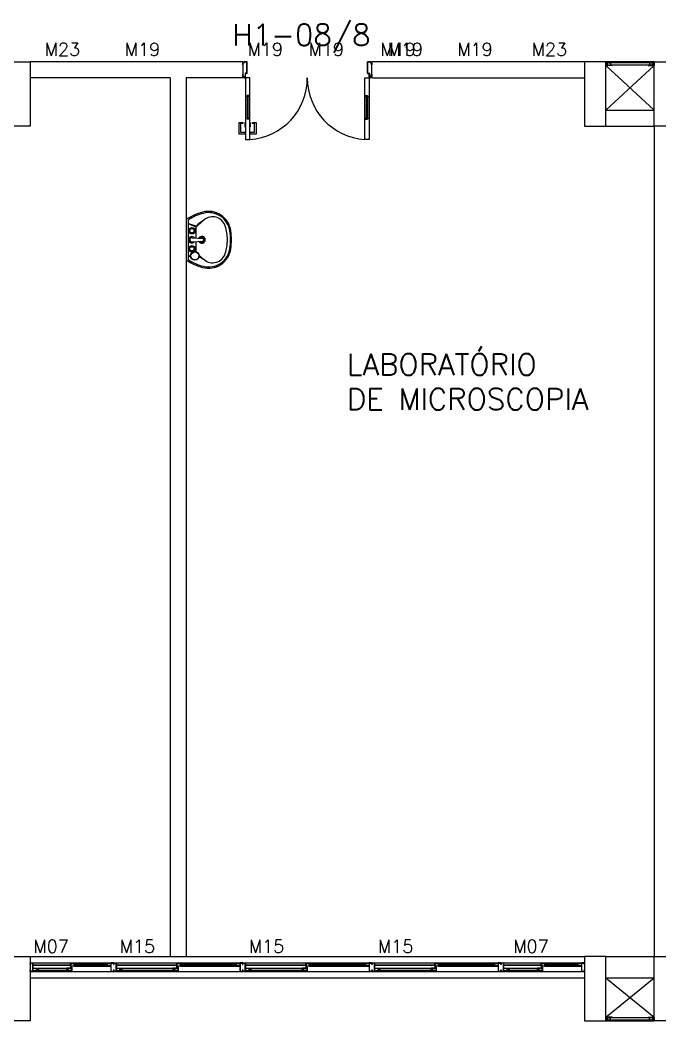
# Model space of a CAD drawing. Header units: millimetres. Extents: x 1887 to 2405, y 1100 to 1335.
# Drawn here: x 2217.91 to 2223.86, y 1221.4 to 1230.71 of the extents above; entities that cross this region are included whole.
import ezdxf

# ---------------------------------------------------------------- set-up
doc = ezdxf.new("R2010")
doc.units = ezdxf.units.MM
for name, color, linetype in [('AR-ALV', 2, 'Continuous'), ('AR-ESQ', 1, 'Continuous'), ('AR-ESTC', 3, 'Continuous'), ('AR-PORTA', 1, 'Continuous'), ('AR-SHAFT', 1, 'Continuous'), ('AR-TXTESQ1-CONG', 1, 'Continuous'), ('AR-WC', 7, 'Continuous'), ('DT-ESQ-BAGUETE-C', 2, 'Continuous'), ('DT-ESQ-BAGUETE-V', 1, 'Continuous'), ('DT-ESQ-CHAPA DOBRADA-V', 1, 'Continuous'), ('DT-ESQ-PERFIL CADEIRA-C', 2, 'Continuous'), ('DT-ESQ-PERFIL CADEIRA-V', 1, 'Continuous'), ('DT-ESQ-PERFIL U SIMPLES-C', 2, 'Continuous'), ('DT-ESQ-PERFIL U-C', 2, 'Continuous'), ('DT-ESQ-PERFIL U-V', 1, 'Continuous'), ('DT-ESQ-VENEZIANA-C', 2, 'Continuous'), ('DT-ESQ-VENEZIANA-V', 2, 'Continuous'), ('DT-ESQ-VIDRO-C', 2, 'Continuous'), ('ENDEREÇO', 2, 'Continuous'), ('maçaneta', 1, 'Continuous'), ('mov', 1, 'Continuous'), ('PM-PERFIL U-C', 2, 'Continuous'), ('PM-VIDRO', 1, 'Continuous'), ('pm1', 2, 'Continuous'), ('pm2', 2, 'Continuous'), ('TEXTO', 2, 'Continuous'), ('WC1', 1, 'Continuous'), ('WC2', 1, 'Continuous'), ('WC3', 1, 'Continuous')]:
    doc.layers.add(name, color=color, linetype=linetype)
doc.styles.add('S12', font='simplex.shx', dxfattribs={"width": 1.1, "height": 0.12})
doc.styles.add('UNB-100', font='simplex.shx', dxfattribs={"height": 0.2})
doc.styles.add('UNB1-100', font='simplex.shx', dxfattribs={"height": 0.2})

# ---------------------------------------------------------------- blocks, each defined once
blk = doc.blocks.new('LVTR-01P')
at = {"layer": 'WC1'}
for centre, radius, start, end in [((0.2424, -0.2861), 0.5176, 146.45009, 164.88853), ((-0.2424, -0.2861), 0.5176, 15.11147, 33.54991), ((-0.0544, -0.2059), 0.2102, 164.88853, 261.87462), ((0.0544, -0.2059), 0.2102, 278.12538, 15.11147), ((0, 0.175), 0.595, 261.87462, 270), ((0, 0.175), 0.595, 270, 278.12538)]:
    blk.add_arc(centre, radius, start, end, dxfattribs=at)
at = {"layer": 'WC2'}
for p, q in [((0.189, 0), (-0.189, 0)), ((-0.1869, -0.02), (0.1869, -0.02)), ((-0.112, -0.0924), (-0.0168, -0.0924)), ((-0.0199, -0.0561), (-0.0119, -0.1511)), ((0.0195, -0.0561), (0.0115, -0.1511)), ((0.0165, -0.0924), (0.1161, -0.0924))]:
    blk.add_line(p, q, dxfattribs=at)
for centre, radius in [((-0.15, -0.08), 0.04), ((-0.084, -0.0525), 0.02), ((0.084, -0.0525), 0.02)]:
    blk.add_circle(centre, radius, dxfattribs=at)
for centre, radius, start, end in [((-0.0002, -0.0527), 0.02, 350.37518, 189.62482), ((0.1161, -0.105), 0.0126, 41.32768, 90), ((-0.0909, -0.2449), 0.1233, 139.44029, 252.413), ((4.9199, -4.5336), 6.7189, 138.93408, 139.44029), ((-0.0002, -0.1501), 0.0118, 184.81241, 355.18759), ((-4.9199, -4.5336), 6.7189, 40.55971, 41.32768), ((0.0909, -0.2449), 0.1233, 287.587, 40.55971), ((0, 0.042), 0.4242, 252.413, 270), ((0, 0.042), 0.4242, 270, 287.587)]:
    blk.add_arc(centre, radius, start, end, dxfattribs=at)
at = {"layer": 'WC3'}
for p, q in [((-0.152, -0.02), (-0.152, -0.0401)), ((-0.148, -0.02), (-0.148, -0.0401)), ((-0.148, -0.0276), (-0.1415, -0.0409)), ((-0.148, -0.0335), (-0.1456, -0.0402)), ((0.1518, -0.02), (0.1161, -0.0924)), ((0.1528, -0.02), (0.1256, -0.0967))]:
    blk.add_line(p, q, dxfattribs=at)
for centre, radius in [((-0.15, -0.08), 0.037), ((-0.084, -0.0525), 0.03), ((0.084, -0.0525), 0.03)]:
    blk.add_circle(centre, radius, dxfattribs=at)
for centre, radius, start, end in [((0.2424, -0.2861), 0.505, 148.20722, 165.28172), ((0, -0.0525), 0.03, 308.80431, 231.19569), ((-0.2424, -0.2861), 0.505, 14.71828, 31.79278), ((-0.0531, -0.2084), 0.1995, 165.28172, 262.11494), ((5.2813, -4.0721), 6.7189, 143.96959, 144.44029), ((0, -0.1449), 0.0315, 117.94879, 62.76724), ((0, -0.1449), 0.021, 130.92554, 50.29094), ((0.0531, -0.2084), 0.1995, 277.88506, 14.71828), ((0.1319, -0.1152), 0.0137, 36.16525, 98.27106), ((-5.2813, -4.0721), 6.7189, 35.55971, 36.16525), ((0, 0.175), 0.5866, 262.11494, 270), ((0, 0.175), 0.5866, 270, 277.88506)]:
    blk.add_arc(centre, radius, start, end, dxfattribs=at)
blk = doc.blocks.new('EF40-P')
at = {"layer": 'DT-ESQ-BAGUETE-C', "color": 2, "ltscale": 0.1}
for points in [[(0.4225, -0.08), (0.409, -0.08), (0.409, -0.0785), (0.422, -0.0785, 0.414214), (0.4225, -0.078), (0.4225, -0.067, 0.414214), (0.422, -0.0665), (0.409, -0.0665), (0.409, -0.065), (0.4225, -0.065, -0.414214), (0.424, -0.0665), (0.424, -0.0785, -0.414214)], [(0.7015, -0.08), (0.715, -0.08), (0.715, -0.0785), (0.702, -0.0785, -0.414214), (0.7015, -0.078), (0.7015, -0.067, -0.414214), (0.702, -0.0665), (0.715, -0.0665), (0.715, -0.065), (0.7015, -0.065, 0.414214), (0.7, -0.0665), (0.7, -0.0785, 0.414214)], [(1.41, -0.08), (1.3965, -0.08), (1.3965, -0.0785), (1.4095, -0.0785, 0.414214), (1.41, -0.078), (1.41, -0.067, 0.414214), (1.4095, -0.0665), (1.3965, -0.0665), (1.3965, -0.065), (1.41, -0.065, -0.414214), (1.4115, -0.0665), (1.4115, -0.0785, -0.414214)], [(1.9015, -0.08), (1.915, -0.08), (1.915, -0.0785), (1.902, -0.0785, -0.414214), (1.9015, -0.078), (1.9015, -0.067, -0.414214), (1.902, -0.0665), (1.915, -0.0665), (1.915, -0.065), (1.9015, -0.065, 0.414214), (1.9, -0.0665), (1.9, -0.0785, 0.414214)], [(2.61, -0.08), (2.5965, -0.08), (2.5965, -0.0785), (2.6095, -0.0785, 0.414214), (2.61, -0.078), (2.61, -0.067, 0.414214), (2.6095, -0.0665), (2.5965, -0.0665), (2.5965, -0.065), (2.61, -0.065, -0.414214), (2.6115, -0.0665), (2.6115, -0.0785, -0.414214)], [(3.1015, -0.08), (3.115, -0.08), (3.115, -0.0785), (3.102, -0.0785, -0.414214), (3.1015, -0.078), (3.1015, -0.067, -0.414214), (3.102, -0.0665), (3.115, -0.0665), (3.115, -0.065), (3.1015, -0.065, 0.414214), (3.1, -0.0665), (3.1, -0.0785, 0.414214)], [(3.81, -0.08), (3.7965, -0.08), (3.7965, -0.0785), (3.8095, -0.0785, 0.414214), (3.81, -0.078), (3.81, -0.067, 0.414214), (3.8095, -0.0665), (3.7965, -0.0665), (3.7965, -0.065), (3.81, -0.065, -0.414214), (3.8115, -0.0665), (3.8115, -0.0785, -0.414214)], [(4.3015, -0.08), (4.315, -0.08), (4.315, -0.0785), (4.302, -0.0785, -0.414214), (4.3015, -0.078), (4.3015, -0.067, -0.414214), (4.302, -0.0665), (4.315, -0.0665), (4.315, -0.065), (4.3015, -0.065, 0.414214), (4.3, -0.0665), (4.3, -0.0785, 0.414214)], [(4.7975, -0.08), (4.784, -0.08), (4.784, -0.0785), (4.797, -0.0785, 0.414214), (4.7975, -0.078), (4.7975, -0.067, 0.414214), (4.797, -0.0665), (4.784, -0.0665), (4.784, -0.065), (4.7975, -0.065, -0.414214), (4.799, -0.0665), (4.799, -0.0785, -0.414214)], [(5.0765, -0.08), (5.09, -0.08), (5.09, -0.0785), (5.077, -0.0785, -0.414214), (5.0765, -0.078), (5.0765, -0.067, -0.414214), (5.077, -0.0665), (5.09, -0.0665), (5.09, -0.065), (5.0765, -0.065, 0.414214), (5.075, -0.0665), (5.075, -0.0785, 0.414214)], [(0.0735, -0.125), (0.06, -0.125), (0.06, -0.1235), (0.073, -0.1235, 0.414214), (0.0735, -0.123), (0.0735, -0.112, 0.414214), (0.073, -0.1115), (0.06, -0.1115), (0.06, -0.11), (0.0735, -0.11, -0.414214), (0.075, -0.1115), (0.075, -0.1235, -0.414214)], [(0.339, -0.125), (0.3525, -0.125), (0.3525, -0.1235), (0.3395, -0.1235, -0.414214), (0.339, -0.123), (0.339, -0.112, -0.414214), (0.3395, -0.1115), (0.3525, -0.1115), (0.3525, -0.11), (0.339, -0.11, 0.414214), (0.3375, -0.1115), (0.3375, -0.1235, 0.414214)], [(0.8485, -0.125), (0.835, -0.125), (0.835, -0.1235), (0.848, -0.1235, 0.414214), (0.8485, -0.123), (0.8485, -0.112, 0.414214), (0.848, -0.1115), (0.835, -0.1115), (0.835, -0.11), (0.8485, -0.11, -0.414214), (0.85, -0.1115), (0.85, -0.1235, -0.414214)], [(1.3265, -0.125), (1.34, -0.125), (1.34, -0.1235), (1.327, -0.1235, -0.414214), (1.3265, -0.123), (1.3265, -0.112, -0.414214), (1.327, -0.1115), (1.34, -0.1115), (1.34, -0.11), (1.3265, -0.11, 0.414214), (1.325, -0.1115), (1.325, -0.1235, 0.414214)], [(2.0485, -0.125), (2.035, -0.125), (2.035, -0.1235), (2.048, -0.1235, 0.414214), (2.0485, -0.123), (2.0485, -0.112, 0.414214), (2.048, -0.1115), (2.035, -0.1115), (2.035, -0.11), (2.0485, -0.11, -0.414214), (2.05, -0.1115), (2.05, -0.1235, -0.414214)], [(2.5265, -0.125), (2.54, -0.125), (2.54, -0.1235), (2.527, -0.1235, -0.414214), (2.5265, -0.123), (2.5265, -0.112, -0.414214), (2.527, -0.1115), (2.54, -0.1115), (2.54, -0.11), (2.5265, -0.11, 0.414214), (2.525, -0.1115), (2.525, -0.1235, 0.414214)], [(3.2485, -0.125), (3.235, -0.125), (3.235, -0.1235), (3.248, -0.1235, 0.414214), (3.2485, -0.123), (3.2485, -0.112, 0.414214), (3.248, -0.1115), (3.235, -0.1115), (3.235, -0.11), (3.2485, -0.11, -0.414214), (3.25, -0.1115), (3.25, -0.1235, -0.414214)], [(3.7265, -0.125), (3.74, -0.125), (3.74, -0.1235), (3.727, -0.1235, -0.414214), (3.7265, -0.123), (3.7265, -0.112, -0.414214), (3.727, -0.1115), (3.74, -0.1115), (3.74, -0.11), (3.7265, -0.11, 0.414214), (3.725, -0.1115), (3.725, -0.1235, 0.414214)], [(4.4485, -0.125), (4.435, -0.125), (4.435, -0.1235), (4.448, -0.1235, 0.414214), (4.4485, -0.123), (4.4485, -0.112, 0.414214), (4.448, -0.1115), (4.435, -0.1115), (4.435, -0.11), (4.4485, -0.11, -0.414214), (4.45, -0.1115), (4.45, -0.1235, -0.414214)], [(4.714, -0.125), (4.7275, -0.125), (4.7275, -0.1235), (4.7145, -0.1235, -0.414214), (4.714, -0.123), (4.714, -0.112, -0.414214), (4.7145, -0.1115), (4.7275, -0.1115), (4.7275, -0.11), (4.714, -0.11, 0.414214), (4.7125, -0.1115), (4.7125, -0.1235, 0.414214)]]:
    blk.add_lwpolyline(points, format="xyb", close=True, dxfattribs=at)
at = {"layer": 'DT-ESQ-BAGUETE-V', "ltscale": 0.1}
for p, q in [((0.4225, -0.065), (0.7015, -0.065)), ((1.41, -0.065), (1.9015, -0.065)), ((2.61, -0.065), (3.1015, -0.065)), ((3.81, -0.065), (4.3015, -0.065)), ((4.7975, -0.065), (5.0765, -0.065))]:
    blk.add_line(p, q, dxfattribs=at)
at = {"layer": 'DT-ESQ-BAGUETE-V', "color": 1, "ltscale": 0.1}
for p, q in [((0.0735, -0.11), (0.339, -0.11)), ((0.8485, -0.11), (1.3265, -0.11)), ((2.0485, -0.11), (2.5265, -0.11)), ((3.2485, -0.11), (3.7265, -0.11)), ((4.4485, -0.11), (4.714, -0.11))]:
    blk.add_line(p, q, dxfattribs=at)
at = {"layer": 'DT-ESQ-CHAPA DOBRADA-V', "ltscale": 0.1}
for p, q in [((0.025, -0.077), (0.374, -0.077)), ((0.025, -0.08), (0.374, -0.08)), ((0.8, -0.077), (1.3615, -0.077)), ((0.8, -0.08), (1.3615, -0.08)), ((4.4, -0.077), (4.749, -0.077)), ((4.4, -0.08), (4.749, -0.08))]:
    blk.add_line(p, q, dxfattribs=at)
at = {"layer": 'DT-ESQ-CHAPA DOBRADA-V', "color": 1, "ltscale": 0.1}
for p, q in [((2, -0.077), (2.5615, -0.077)), ((2, -0.08), (2.5615, -0.08)), ((3.2, -0.077), (3.7615, -0.077)), ((3.2, -0.08), (3.7615, -0.08))]:
    blk.add_line(p, q, dxfattribs=at)
at = {"layer": 'DT-ESQ-PERFIL CADEIRA-C', "color": 2, "ltscale": 0.1}
for p, q in [((0.376, -0.0885), (0.4225, -0.0885)), ((0.75, -0.0885), (0.7015, -0.0885)), ((1.3635, -0.0885), (1.41, -0.0885)), ((1.95, -0.0885), (1.9015, -0.0885)), ((2.5635, -0.0885), (2.61, -0.0885)), ((3.15, -0.0885), (3.1015, -0.0885)), ((3.7635, -0.0885), (3.81, -0.0885)), ((4.35, -0.0885), (4.3015, -0.0885)), ((4.751, -0.0885), (4.7975, -0.0885)), ((5.125, -0.0885), (5.0765, -0.0885)), ((0.025, -0.1335), (0.0735, -0.1335)), ((0.3855, -0.1335), (0.339, -0.1335)), ((0.8, -0.1335), (0.8485, -0.1335)), ((1.373, -0.1335), (1.3265, -0.1335)), ((2, -0.1335), (2.0485, -0.1335)), ((2.573, -0.1335), (2.5265, -0.1335)), ((3.2, -0.1335), (3.2485, -0.1335)), ((3.773, -0.1335), (3.7265, -0.1335)), ((4.7605, -0.1335), (4.714, -0.1335))]:
    blk.add_line(p, q, dxfattribs=at)
at = {"layer": 'DT-ESQ-PERFIL CADEIRA-C', "ltscale": 0.1}
blk.add_line((4.4, -0.1335), (4.4485, -0.1335), dxfattribs=at)
at = {"layer": 'DT-ESQ-PERFIL CADEIRA-C', "color": 2, "ltscale": 0.1}
for points in [[(0.4225, -0.087, -1), (0.4225, -0.09), (0.376, -0.09, -0.414214), (0.374, -0.088), (0.374, -0.067, -0.414214), (0.376, -0.065), (0.4075, -0.065, -0.414214), (0.409, -0.0665), (0.409, -0.087)], [(0.409, -0.0885, -0.198913), (0.4079, -0.0881, -0.198913), (0.4075, -0.087), (0.4075, -0.067, 0.414214), (0.407, -0.0665), (0.376, -0.0665, 0.414214), (0.3755, -0.067), (0.3755, -0.088, 0.414214), (0.376, -0.0885)], [(0.7015, -0.09), (0.75, -0.09), (0.75, -0.0885), (0.715, -0.0885, 0.198912), (0.7161, -0.0881, 0.198913), (0.7165, -0.087), (0.7165, -0.067, -0.414214), (0.717, -0.0665), (0.75, -0.0665), (0.75, -0.065), (0.7165, -0.065, 0.414214), (0.715, -0.0665), (0.715, -0.0785), (0.715, -0.08), (0.715, -0.087), (0.7015, -0.087, 1)], [(1.41, -0.087, -1), (1.41, -0.09), (1.3635, -0.09, -0.414214), (1.3615, -0.088), (1.3615, -0.067, -0.414214), (1.3635, -0.065), (1.395, -0.065, -0.414214), (1.3965, -0.0665), (1.3965, -0.087)], [(1.3965, -0.0885, -0.198913), (1.3954, -0.0881, -0.198913), (1.395, -0.087), (1.395, -0.067, 0.414214), (1.3945, -0.0665), (1.3635, -0.0665, 0.414214), (1.363, -0.067), (1.363, -0.088, 0.414214), (1.3635, -0.0885)], [(1.9015, -0.09), (1.95, -0.09), (1.95, -0.0885), (1.915, -0.0885, 0.198912), (1.9161, -0.0881, 0.198913), (1.9165, -0.087), (1.9165, -0.067, -0.414214), (1.917, -0.0665), (1.95, -0.0665), (1.95, -0.065), (1.9165, -0.065, 0.414214), (1.915, -0.0665), (1.915, -0.0785), (1.915, -0.08), (1.915, -0.087), (1.9015, -0.087, 1)], [(2.61, -0.087, -1), (2.61, -0.09), (2.5635, -0.09, -0.414214), (2.5615, -0.088), (2.5615, -0.067, -0.414214), (2.5635, -0.065), (2.595, -0.065, -0.414214), (2.5965, -0.0665), (2.5965, -0.087)], [(2.5965, -0.0885, -0.198913), (2.5954, -0.0881, -0.198913), (2.595, -0.087), (2.595, -0.067, 0.414214), (2.5945, -0.0665), (2.5635, -0.0665, 0.414214), (2.563, -0.067), (2.563, -0.088, 0.414214), (2.5635, -0.0885)], [(3.1015, -0.09), (3.15, -0.09), (3.15, -0.0885), (3.115, -0.0885, 0.198912), (3.1161, -0.0881, 0.198913), (3.1165, -0.087), (3.1165, -0.067, -0.414214), (3.117, -0.0665), (3.15, -0.0665), (3.15, -0.065), (3.1165, -0.065, 0.414214), (3.115, -0.0665), (3.115, -0.0785), (3.115, -0.08), (3.115, -0.087), (3.1015, -0.087, 1)], [(3.81, -0.087, -1), (3.81, -0.09), (3.7635, -0.09, -0.414214), (3.7615, -0.088), (3.7615, -0.067, -0.414214), (3.7635, -0.065), (3.795, -0.065, -0.414214), (3.7965, -0.0665), (3.7965, -0.087)], [(3.7965, -0.0885, -0.198913), (3.7954, -0.0881, -0.198913), (3.795, -0.087), (3.795, -0.067, 0.414214), (3.7945, -0.0665), (3.7635, -0.0665, 0.414214), (3.763, -0.067), (3.763, -0.088, 0.414214), (3.7635, -0.0885)], [(4.3015, -0.09), (4.35, -0.09), (4.35, -0.0885), (4.315, -0.0885, 0.198912), (4.3161, -0.0881, 0.198913), (4.3165, -0.087), (4.3165, -0.067, -0.414214), (4.317, -0.0665), (4.35, -0.0665), (4.35, -0.065), (4.3165, -0.065, 0.414214), (4.315, -0.0665), (4.315, -0.0785), (4.315, -0.08), (4.315, -0.087), (4.3015, -0.087, 1)], [(4.7975, -0.087, -1), (4.7975, -0.09), (4.751, -0.09, -0.414214), (4.749, -0.088), (4.749, -0.067, -0.414214), (4.751, -0.065), (4.7825, -0.065, -0.414214), (4.784, -0.0665), (4.784, -0.087)], [(4.784, -0.0885, -0.198913), (4.7829, -0.0881, -0.198913), (4.7825, -0.087), (4.7825, -0.067, 0.414214), (4.782, -0.0665), (4.751, -0.0665, 0.414214), (4.7505, -0.067), (4.7505, -0.088, 0.414214), (4.751, -0.0885)], [(5.0765, -0.09), (5.125, -0.09), (5.125, -0.0885), (5.09, -0.0885, 0.198912), (5.0911, -0.0881, 0.198913), (5.0915, -0.087), (5.0915, -0.067, -0.414214), (5.092, -0.0665), (5.125, -0.0665), (5.125, -0.065), (5.0915, -0.065, 0.414214), (5.09, -0.0665), (5.09, -0.0785), (5.09, -0.08), (5.09, -0.087), (5.0765, -0.087, 1)], [(0.0735, -0.135), (0.025, -0.135), (0.025, -0.1335), (0.06, -0.1335, -0.198912), (0.0589, -0.1331, -0.198913), (0.0585, -0.132), (0.0585, -0.112, 0.414214), (0.058, -0.1115), (0.025, -0.1115), (0.025, -0.11), (0.0585, -0.11, -0.414214), (0.06, -0.1115), (0.06, -0.1235), (0.06, -0.125), (0.06, -0.132), (0.0735, -0.132, -1)], [(0.339, -0.132, 1), (0.339, -0.135), (0.3855, -0.135, 0.414214), (0.3875, -0.133), (0.3875, -0.112, 0.414214), (0.3855, -0.11), (0.354, -0.11, 0.414214), (0.3525, -0.1115), (0.3525, -0.132)], [(0.3525, -0.1335, 0.198913), (0.3536, -0.1331, 0.198913), (0.354, -0.132), (0.354, -0.112, -0.414214), (0.3545, -0.1115), (0.3855, -0.1115, -0.414214), (0.386, -0.112), (0.386, -0.133, -0.414214), (0.3855, -0.1335)], [(0.8485, -0.135), (0.8, -0.135), (0.8, -0.1335), (0.835, -0.1335, -0.198912), (0.8339, -0.1331, -0.198913), (0.8335, -0.132), (0.8335, -0.112, 0.414214), (0.833, -0.1115), (0.8, -0.1115), (0.8, -0.11), (0.8335, -0.11, -0.414214), (0.835, -0.1115), (0.835, -0.1235), (0.835, -0.125), (0.835, -0.132), (0.8485, -0.132, -1)], [(1.3265, -0.132, 1), (1.3265, -0.135), (1.373, -0.135, 0.414214), (1.375, -0.133), (1.375, -0.112, 0.414214), (1.373, -0.11), (1.3415, -0.11, 0.414214), (1.34, -0.1115), (1.34, -0.132)], [(1.34, -0.1335, 0.198913), (1.3411, -0.1331, 0.198913), (1.3415, -0.132), (1.3415, -0.112, -0.414214), (1.342, -0.1115), (1.373, -0.1115, -0.414214), (1.3735, -0.112), (1.3735, -0.133, -0.414214), (1.373, -0.1335)], [(2.0485, -0.135), (2, -0.135), (2, -0.1335), (2.035, -0.1335, -0.198912), (2.0339, -0.1331, -0.198913), (2.0335, -0.132), (2.0335, -0.112, 0.414214), (2.033, -0.1115), (2, -0.1115), (2, -0.11), (2.0335, -0.11, -0.414214), (2.035, -0.1115), (2.035, -0.1235), (2.035, -0.125), (2.035, -0.132), (2.0485, -0.132, -1)], [(2.5265, -0.132, 1), (2.5265, -0.135), (2.573, -0.135, 0.414214), (2.575, -0.133), (2.575, -0.112, 0.414214), (2.573, -0.11), (2.5415, -0.11, 0.414214), (2.54, -0.1115), (2.54, -0.132)], [(2.54, -0.1335, 0.198913), (2.5411, -0.1331, 0.198913), (2.5415, -0.132), (2.5415, -0.112, -0.414214), (2.542, -0.1115), (2.573, -0.1115, -0.414214), (2.5735, -0.112), (2.5735, -0.133, -0.414214), (2.573, -0.1335)], [(3.2485, -0.135), (3.2, -0.135), (3.2, -0.1335), (3.235, -0.1335, -0.198912), (3.2339, -0.1331, -0.198913), (3.2335, -0.132), (3.2335, -0.112, 0.414214), (3.233, -0.1115), (3.2, -0.1115), (3.2, -0.11), (3.2335, -0.11, -0.414214), (3.235, -0.1115), (3.235, -0.1235), (3.235, -0.125), (3.235, -0.132), (3.2485, -0.132, -1)], [(3.7265, -0.132, 1), (3.7265, -0.135), (3.773, -0.135, 0.414214), (3.775, -0.133), (3.775, -0.112, 0.414214), (3.773, -0.11), (3.7415, -0.11, 0.414214), (3.74, -0.1115), (3.74, -0.132)], [(3.74, -0.1335, 0.198913), (3.7411, -0.1331, 0.198913), (3.7415, -0.132), (3.7415, -0.112, -0.414214), (3.742, -0.1115), (3.773, -0.1115, -0.414214), (3.7735, -0.112), (3.7735, -0.133, -0.414214), (3.773, -0.1335)], [(4.4485, -0.135), (4.4, -0.135), (4.4, -0.1335), (4.435, -0.1335, -0.198912), (4.4339, -0.1331, -0.198913), (4.4335, -0.132), (4.4335, -0.112, 0.414214), (4.433, -0.1115), (4.4, -0.1115), (4.4, -0.11), (4.4335, -0.11, -0.414214), (4.435, -0.1115), (4.435, -0.1235), (4.435, -0.125), (4.435, -0.132), (4.4485, -0.132, -1)], [(4.714, -0.132, 1), (4.714, -0.135), (4.7605, -0.135, 0.414214), (4.7625, -0.133), (4.7625, -0.112, 0.414214), (4.7605, -0.11), (4.729, -0.11, 0.414214), (4.7275, -0.1115), (4.7275, -0.132)], [(4.7275, -0.1335, 0.198913), (4.7286, -0.1331, 0.198913), (4.729, -0.132), (4.729, -0.112, -0.414214), (4.7295, -0.1115), (4.7605, -0.1115, -0.414214), (4.761, -0.112), (4.761, -0.133, -0.414214), (4.7605, -0.1335)]]:
    blk.add_lwpolyline(points, format="xyb", close=True, dxfattribs=at)
at = {"layer": 'DT-ESQ-PERFIL CADEIRA-V', "ltscale": 0.1}
for p, q in [((0.4075, -0.09), (0.7015, -0.09)), ((1.395, -0.09), (1.9015, -0.09))]:
    blk.add_line(p, q, dxfattribs=at)
at = {"layer": 'DT-ESQ-PERFIL CADEIRA-V', "color": 1, "ltscale": 0.1}
for p, q in [((2.595, -0.09), (3.1015, -0.09)), ((3.795, -0.09), (4.3015, -0.09)), ((4.7825, -0.09), (5.0765, -0.09)), ((0.0735, -0.135), (0.339, -0.135)), ((0.8485, -0.135), (1.3265, -0.135)), ((2.0485, -0.135), (2.5265, -0.135)), ((4.4485, -0.135), (4.714, -0.135))]:
    blk.add_line(p, q, dxfattribs=at)
at = {"layer": 'DT-ESQ-PERFIL CADEIRA-V', "color": 2, "ltscale": 0.1}
blk.add_line((3.2485, -0.135), (3.7265, -0.135), dxfattribs=at)
at = {"layer": 'DT-ESQ-PERFIL U SIMPLES-C', "color": 2, "ltscale": 0.1}
for points in [[(0.376, -0.102), (0.384, -0.102), (0.384, -0.1005), (0.376, -0.1005, -0.414214), (0.3755, -0.1), (0.3755, -0.092, -0.414214), (0.376, -0.0915), (0.384, -0.0915), (0.384, -0.09), (0.376, -0.09, 0.414214), (0.374, -0.092), (0.374, -0.1, 0.414214)], [(1.3635, -0.102), (1.3715, -0.102), (1.3715, -0.1005), (1.3635, -0.1005, -0.414214), (1.363, -0.1), (1.363, -0.092, -0.414214), (1.3635, -0.0915), (1.3715, -0.0915), (1.3715, -0.09), (1.3635, -0.09, 0.414214), (1.3615, -0.092), (1.3615, -0.1, 0.414214)], [(2.5635, -0.102), (2.5715, -0.102), (2.5715, -0.1005), (2.5635, -0.1005, -0.414214), (2.563, -0.1), (2.563, -0.092, -0.414214), (2.5635, -0.0915), (2.5715, -0.0915), (2.5715, -0.09), (2.5635, -0.09, 0.414214), (2.5615, -0.092), (2.5615, -0.1, 0.414214)], [(3.7635, -0.102), (3.7715, -0.102), (3.7715, -0.1005), (3.7635, -0.1005, -0.414214), (3.763, -0.1), (3.763, -0.092, -0.414214), (3.7635, -0.0915), (3.7715, -0.0915), (3.7715, -0.09), (3.7635, -0.09, 0.414214), (3.7615, -0.092), (3.7615, -0.1, 0.414214)], [(4.751, -0.102), (4.759, -0.102), (4.759, -0.1005), (4.751, -0.1005, -0.414214), (4.7505, -0.1), (4.7505, -0.092, -0.414214), (4.751, -0.0915), (4.759, -0.0915), (4.759, -0.09), (4.751, -0.09, 0.414214), (4.749, -0.092), (4.749, -0.1, 0.414214)], [(0.3855, -0.098), (0.3775, -0.098), (0.3775, -0.0995), (0.3855, -0.0995, -0.414214), (0.386, -0.1), (0.386, -0.108, -0.414214), (0.3855, -0.1085), (0.3775, -0.1085), (0.3775, -0.11), (0.3855, -0.11, 0.414214), (0.3875, -0.108), (0.3875, -0.1, 0.414214)], [(1.373, -0.098), (1.365, -0.098), (1.365, -0.0995), (1.373, -0.0995, -0.414214), (1.3735, -0.1), (1.3735, -0.108, -0.414214), (1.373, -0.1085), (1.365, -0.1085), (1.365, -0.11), (1.373, -0.11, 0.414214), (1.375, -0.108), (1.375, -0.1, 0.414214)], [(2.573, -0.098), (2.565, -0.098), (2.565, -0.0995), (2.573, -0.0995, -0.414214), (2.5735, -0.1), (2.5735, -0.108, -0.414214), (2.573, -0.1085), (2.565, -0.1085), (2.565, -0.11), (2.573, -0.11, 0.414214), (2.575, -0.108), (2.575, -0.1, 0.414214)], [(3.773, -0.098), (3.765, -0.098), (3.765, -0.0995), (3.773, -0.0995, -0.414214), (3.7735, -0.1), (3.7735, -0.108, -0.414214), (3.773, -0.1085), (3.765, -0.1085), (3.765, -0.11), (3.773, -0.11, 0.414214), (3.775, -0.108), (3.775, -0.1, 0.414214)], [(4.7605, -0.098), (4.7525, -0.098), (4.7525, -0.0995), (4.7605, -0.0995, -0.414214), (4.761, -0.1), (4.761, -0.108, -0.414214), (4.7605, -0.1085), (4.7525, -0.1085), (4.7525, -0.11), (4.7605, -0.11, 0.414214), (4.7625, -0.108), (4.7625, -0.1, 0.414214)]]:
    blk.add_lwpolyline(points, format="xyb", close=True, dxfattribs=at)
at = {"layer": 'DT-ESQ-PERFIL U-C', "color": 2, "ltscale": 0.1}
for points in [[(0, -0.0615, -0.414214), (0.0015, -0.06), (0.0235, -0.06, -0.414214), (0.025, -0.0615), (0.025, -0.1385, -0.414214), (0.0235, -0.14), (0.0015, -0.14, -0.414214), (0, -0.1385), (0, -0.125), (0.0015, -0.125), (0.0015, -0.138, 0.414214), (0.002, -0.1385), (0.023, -0.1385, 0.414214), (0.0235, -0.138), (0.0235, -0.062, 0.414214), (0.023, -0.0615), (0.002, -0.0615, 0.414214), (0.0015, -0.062), (0.0015, -0.075), (0, -0.075)], [(0.775, -0.0615, 0.414214), (0.7735, -0.06), (0.7515, -0.06, 0.414214), (0.75, -0.0615), (0.75, -0.1385, 0.414214), (0.7515, -0.14), (0.7735, -0.14, 0.414214), (0.775, -0.1385), (0.775, -0.125), (0.7735, -0.125), (0.7735, -0.138, -0.414214), (0.773, -0.1385), (0.752, -0.1385, -0.414214), (0.7515, -0.138), (0.7515, -0.062, -0.414214), (0.752, -0.0615), (0.773, -0.0615, -0.414214), (0.7735, -0.062), (0.7735, -0.075), (0.775, -0.075)], [(0.775, -0.0615, -0.414214), (0.7765, -0.06), (0.7985, -0.06, -0.414214), (0.8, -0.0615), (0.8, -0.1385, -0.414214), (0.7985, -0.14), (0.7765, -0.14, -0.414214), (0.775, -0.1385), (0.775, -0.125), (0.7765, -0.125), (0.7765, -0.138, 0.414214), (0.777, -0.1385), (0.798, -0.1385, 0.414214), (0.7985, -0.138), (0.7985, -0.062, 0.414214), (0.798, -0.0615), (0.777, -0.0615, 0.414214), (0.7765, -0.062), (0.7765, -0.075), (0.775, -0.075)], [(1.975, -0.0615, 0.414214), (1.9735, -0.06), (1.9515, -0.06, 0.414214), (1.95, -0.0615), (1.95, -0.1385, 0.414214), (1.9515, -0.14), (1.9735, -0.14, 0.414214), (1.975, -0.1385), (1.975, -0.125), (1.9735, -0.125), (1.9735, -0.138, -0.414214), (1.973, -0.1385), (1.952, -0.1385, -0.414214), (1.9515, -0.138), (1.9515, -0.062, -0.414214), (1.952, -0.0615), (1.973, -0.0615, -0.414214), (1.9735, -0.062), (1.9735, -0.075), (1.975, -0.075)], [(1.975, -0.0615, -0.414214), (1.9765, -0.06), (1.9985, -0.06, -0.414214), (2, -0.0615), (2, -0.1385, -0.414214), (1.9985, -0.14), (1.9765, -0.14, -0.414214), (1.975, -0.1385), (1.975, -0.125), (1.9765, -0.125), (1.9765, -0.138, 0.414214), (1.977, -0.1385), (1.998, -0.1385, 0.414214), (1.9985, -0.138), (1.9985, -0.062, 0.414214), (1.998, -0.0615), (1.977, -0.0615, 0.414214), (1.9765, -0.062), (1.9765, -0.075), (1.975, -0.075)], [(3.175, -0.0615, 0.414214), (3.1735, -0.06), (3.1515, -0.06, 0.414214), (3.15, -0.0615), (3.15, -0.1385, 0.414214), (3.1515, -0.14), (3.1735, -0.14, 0.414214), (3.175, -0.1385), (3.175, -0.125), (3.1735, -0.125), (3.1735, -0.138, -0.414214), (3.173, -0.1385), (3.152, -0.1385, -0.414214), (3.1515, -0.138), (3.1515, -0.062, -0.414214), (3.152, -0.0615), (3.173, -0.0615, -0.414214), (3.1735, -0.062), (3.1735, -0.075), (3.175, -0.075)], [(3.175, -0.0615, -0.414214), (3.1765, -0.06), (3.1985, -0.06, -0.414214), (3.2, -0.0615), (3.2, -0.1385, -0.414214), (3.1985, -0.14), (3.1765, -0.14, -0.414214), (3.175, -0.1385), (3.175, -0.125), (3.1765, -0.125), (3.1765, -0.138, 0.414214), (3.177, -0.1385), (3.198, -0.1385, 0.414214), (3.1985, -0.138), (3.1985, -0.062, 0.414214), (3.198, -0.0615), (3.177, -0.0615, 0.414214), (3.1765, -0.062), (3.1765, -0.075), (3.175, -0.075)], [(4.375, -0.0615, 0.414214), (4.3735, -0.06), (4.3515, -0.06, 0.414214), (4.35, -0.0615), (4.35, -0.1385, 0.414214), (4.3515, -0.14), (4.3735, -0.14, 0.414214), (4.375, -0.1385), (4.375, -0.125), (4.3735, -0.125), (4.3735, -0.138, -0.414214), (4.373, -0.1385), (4.352, -0.1385, -0.414214), (4.3515, -0.138), (4.3515, -0.062, -0.414214), (4.352, -0.0615), (4.373, -0.0615, -0.414214), (4.3735, -0.062), (4.3735, -0.075), (4.375, -0.075)], [(4.375, -0.0615, -0.414214), (4.3765, -0.06), (4.3985, -0.06, -0.414214), (4.4, -0.0615), (4.4, -0.1385, -0.414214), (4.3985, -0.14), (4.3765, -0.14, -0.414214), (4.375, -0.1385), (4.375, -0.125), (4.3765, -0.125), (4.3765, -0.138, 0.414214), (4.377, -0.1385), (4.398, -0.1385, 0.414214), (4.3985, -0.138), (4.3985, -0.062, 0.414214), (4.398, -0.0615), (4.377, -0.0615, 0.414214), (4.3765, -0.062), (4.3765, -0.075), (4.375, -0.075)], [(5.15, -0.0615, 0.414214), (5.1485, -0.06), (5.1265, -0.06, 0.414214), (5.125, -0.0615), (5.125, -0.1385, 0.414214), (5.1265, -0.14), (5.1485, -0.14, 0.414214), (5.15, -0.1385), (5.15, -0.125), (5.1485, -0.125), (5.1485, -0.138, -0.414214), (5.148, -0.1385), (5.127, -0.1385, -0.414214), (5.1265, -0.138), (5.1265, -0.062, -0.414214), (5.127, -0.0615), (5.148, -0.0615, -0.414214), (5.1485, -0.062), (5.1485, -0.075), (5.15, -0.075)]]:
    blk.add_lwpolyline(points, format="xyb", close=True, dxfattribs=at)
at = {"layer": 'DT-ESQ-PERFIL U-V', "color": 1, "ltscale": 0.1}
for p, q in [((0.0235, -0.06), (0.7515, -0.06)), ((0.7985, -0.06), (1.9515, -0.06)), ((1.9985, -0.06), (3.1515, -0.06)), ((4.3985, -0.06), (5.1265, -0.06)), ((0.0235, -0.14), (0.7515, -0.14)), ((0.7985, -0.14), (1.9515, -0.14)), ((1.9985, -0.14), (3.1515, -0.14)), ((4.3985, -0.14), (5.1265, -0.14))]:
    blk.add_line(p, q, dxfattribs=at)
at = {"layer": 'DT-ESQ-PERFIL U-V', "ltscale": 0.1}
for p, q in [((3.1985, -0.06), (4.3515, -0.06)), ((3.1985, -0.14), (4.3515, -0.14))]:
    blk.add_line(p, q, dxfattribs=at)
at = {"layer": 'DT-ESQ-VIDRO-C', "ltscale": 0.1}
for points in [[(0.7125, -0.085), (0.7125, -0.082), (0.4115, -0.082), (0.4115, -0.085)], [(1.9125, -0.085), (1.9125, -0.082), (1.399, -0.082), (1.399, -0.085)], [(3.1125, -0.085), (3.1125, -0.082), (2.599, -0.082), (2.599, -0.085)], [(4.3125, -0.085), (4.3125, -0.082), (3.799, -0.082), (3.799, -0.085)], [(5.0875, -0.085), (5.0875, -0.082), (4.7865, -0.082), (4.7865, -0.085)], [(0.063, -0.13), (0.063, -0.127), (0.3495, -0.127), (0.3495, -0.13)], [(0.838, -0.13), (0.838, -0.127), (1.337, -0.127), (1.337, -0.13)], [(2.038, -0.13), (2.038, -0.127), (2.537, -0.127), (2.537, -0.13)], [(3.238, -0.13), (3.238, -0.127), (3.737, -0.127), (3.737, -0.13)], [(4.438, -0.13), (4.438, -0.127), (4.7245, -0.127), (4.7245, -0.13)]]:
    blk.add_lwpolyline(points, close=True, dxfattribs=at)
blk = doc.blocks.new('EF01-P')
at = {"layer": 'DT-ESQ-BAGUETE-C', "ltscale": 0.1}
for points in [[(0.0015, 0.035), (0.015, 0.035), (0.015, 0.0335), (0.0015, 0.0335), (0.0015, 0.005), (0.015, 0.005), (0.015, 0.0035), (0.0015, 0.0035, -0.414214), (0, 0.005), (0, 0.0335, -0.414214)], [(0.4485, 0.035), (0.435, 0.035), (0.435, 0.0335), (0.4485, 0.0335), (0.4485, 0.005), (0.435, 0.005), (0.435, 0.0035), (0.4485, 0.0035, 0.414214), (0.45, 0.005), (0.45, 0.0335, 0.414214)]]:
    blk.add_lwpolyline(points, format="xyb", close=True, dxfattribs=at)
at = {"layer": 'DT-ESQ-PERFIL CADEIRA-C', "color": 2, "ltscale": 0.1}
for points in [[(0.01, 0.0015), (0.01, 0.003), (0.0015, 0.003, 1), (0.0015, 0), (0.015, 0, 0.414214), (0.0165, 0.0015), (0.0165, 0.0335), (0.043, 0.0335)], [(0.407, 0.0065), (0.432, 0.0065), (0.432, 0.0165), (0.4335, 0.0165), (0.4335, 0.0065, -0.414214), (0.432, 0.005), (0.407, 0.005), (0.3935, 0.005, -1), (0.3935, 0.008), (0.407, 0.008), (0.407, 0.02), (0.407, 0.032), (0.3935, 0.032, -1), (0.3935, 0.035), (0.407, 0.035), (0.4335, 0.035, -0.414214), (0.435, 0.0335), (0.435, 0.0015), (0.4485, 0.0015)]]:
    blk.add_lwpolyline(points, format="xyb", dxfattribs=at)
at = {"layer": 'DT-ESQ-PERFIL CADEIRA-C', "ltscale": 0.1}
for points in [[(0.043, 0.0065), (0.018, 0.0065), (0.018, 0.0165), (0.0165, 0.0165), (0.0165, 0.0065, 0.414214), (0.018, 0.005), (0.043, 0.005), (0.0565, 0.005, 1), (0.0565, 0.008), (0.043, 0.008), (0.043, 0.02), (0.043, 0.032), (0.0565, 0.032, 1), (0.0565, 0.035), (0.043, 0.035), (0.0165, 0.035, 0.414214), (0.015, 0.0335), (0.015, 0.0015), (0.0015, 0.0015)], [(0.0415, 0.02), (0.0415, 0.032, -0.414214), (0.043, 0.0335), (0.0565, 0.0335)], [(0.0415, 0.02), (0.0415, 0.008, 0.414214), (0.043, 0.0065), (0.0565, 0.0065)], [(0.4085, 0.02), (0.4085, 0.032, 0.414214), (0.407, 0.0335), (0.3935, 0.0335)], [(0.4085, 0.02), (0.4085, 0.008, -0.414214), (0.407, 0.0065), (0.3935, 0.0065)], [(0.44, 0.0015), (0.44, 0.003), (0.4485, 0.003, -1), (0.4485, 0), (0.435, 0, -0.414214), (0.4335, 0.0015), (0.4335, 0.0335), (0.407, 0.0335)]]:
    blk.add_lwpolyline(points, format="xyb", dxfattribs=at)
at = {"layer": 'DT-ESQ-PERFIL CADEIRA-V', "ltscale": 0.1}
blk.add_line((0.015, 0), (0.435, 0), dxfattribs=at)
at = {"layer": 'DT-ESQ-VENEZIANA-C', "ltscale": 0.1}
for p, q in [((0.043, 0.0105), (0.407, 0.0105)), ((0.043, 0.009), (0.407, 0.009))]:
    blk.add_line(p, q, dxfattribs=at)
at = {"layer": 'DT-ESQ-VENEZIANA-V', "ltscale": 0.1}
blk.add_line((0.043, 0.031), (0.407, 0.031), dxfattribs=at)
blk = doc.blocks.new('EF01C-P')
at = {"layer": 'DT-ESQ-BAGUETE-C', "ltscale": 0.1}
for points in [[(0.0015, 0.035), (0.015, 0.035), (0.015, 0.0335), (0.0015, 0.0335), (0.0015, 0.005), (0.015, 0.005), (0.015, 0.0035), (0.0015, 0.0035, -0.414214), (0, 0.005), (0, 0.0335, -0.414214)], [(0.4485, 0.035), (0.435, 0.035), (0.435, 0.0335), (0.4485, 0.0335), (0.4485, 0.005), (0.435, 0.005), (0.435, 0.0035), (0.4485, 0.0035, 0.414214), (0.45, 0.005), (0.45, 0.0335, 0.414214)]]:
    blk.add_lwpolyline(points, format="xyb", close=True, dxfattribs=at)
at = {"layer": 'DT-ESQ-PERFIL CADEIRA-C', "ltscale": 0.1}
for points in [[(0.01, 0.0015), (0.01, 0.003), (0.0015, 0.003, 1), (0.0015, 0), (0.015, 0, 0.414214), (0.0165, 0.0015), (0.0165, 0.0335), (0.043, 0.0335)], [(0.043, 0.0065), (0.018, 0.0065), (0.018, 0.0165), (0.0165, 0.0165), (0.0165, 0.0065, 0.414214), (0.018, 0.005), (0.043, 0.005), (0.0565, 0.005, 1), (0.0565, 0.008), (0.043, 0.008), (0.043, 0.02), (0.043, 0.032), (0.0565, 0.032, 1), (0.0565, 0.035), (0.043, 0.035), (0.0165, 0.035, 0.414214), (0.015, 0.0335), (0.015, 0.0015), (0.0015, 0.0015)], [(0.0415, 0.02), (0.0415, 0.032, -0.414214), (0.043, 0.0335), (0.0565, 0.0335)], [(0.0415, 0.02), (0.0415, 0.008, 0.414214), (0.043, 0.0065), (0.0565, 0.0065)], [(0.407, 0.0065), (0.432, 0.0065), (0.432, 0.0165), (0.4335, 0.0165), (0.4335, 0.0065, -0.414214), (0.432, 0.005), (0.407, 0.005), (0.3935, 0.005, -1), (0.3935, 0.008), (0.407, 0.008), (0.407, 0.02), (0.407, 0.032), (0.3935, 0.032, -1), (0.3935, 0.035), (0.407, 0.035), (0.4335, 0.035, -0.414214), (0.435, 0.0335), (0.435, 0.0015), (0.4485, 0.0015)], [(0.4085, 0.02), (0.4085, 0.032, 0.414214), (0.407, 0.0335), (0.3935, 0.0335)], [(0.4085, 0.02), (0.4085, 0.008, -0.414214), (0.407, 0.0065), (0.3935, 0.0065)], [(0.44, 0.0015), (0.44, 0.003), (0.4485, 0.003, -1), (0.4485, 0), (0.435, 0, -0.414214), (0.4335, 0.0015), (0.4335, 0.0335), (0.407, 0.0335)]]:
    blk.add_lwpolyline(points, format="xyb", dxfattribs=at)
at = {"layer": 'DT-ESQ-PERFIL CADEIRA-V', "ltscale": 0.1}
blk.add_line((0.015, 0), (0.435, 0), dxfattribs=at)
at = {"layer": 'DT-ESQ-VENEZIANA-C', "ltscale": 0.1}
for p, q in [((0.043, 0.0105), (0.407, 0.0105)), ((0.043, 0.009), (0.407, 0.009))]:
    blk.add_line(p, q, dxfattribs=at)
at = {"layer": 'DT-ESQ-VENEZIANA-V', "ltscale": 0.1}
blk.add_line((0.043, 0.031), (0.407, 0.031), dxfattribs=at)
blk = doc.blocks.new('marco-d')
at = {"layer": 'PM-PERFIL U-C'}
for p, q in [((-0.0135, 0), (-0.0015, 0)), ((-0.025, -0.03), (-0.025, -0.0115)), ((-0.023, -0.03), (-0.025, -0.03)), ((-0.0235, -0.01), (-0.015, -0.01)), ((-0.0145, -0.012), (-0.023, -0.012)), ((-0.023, -0.012), (-0.023, -0.03)), ((-0.015, -0.01), (-0.015, -0.0015)), ((-0.002, -0.002), (-0.013, -0.002)), ((-0.013, -0.002), (-0.013, -0.0105)), ((-0.002, -0.0415), (-0.002, -0.002)), ((0.013, -0.043), (-0.0005, -0.043)), ((0, -0.0015), (0, -0.041)), ((0.0135, -0.041), (0, -0.041)), ((0.013, -0.043), (0.013, -0.148)), ((0.015, -0.0425), (0.015, -0.1485)), ((-0.025, -0.1385), (-0.025, -0.12)), ((-0.025, -0.12), (-0.023, -0.12)), ((-0.015, -0.14), (-0.0235, -0.14)), ((-0.023, -0.12), (-0.023, -0.138)), ((-0.023, -0.138), (-0.0145, -0.138)), ((-0.015, -0.1485), (-0.015, -0.14)), ((0.0135, -0.15), (-0.0135, -0.15)), ((-0.013, -0.1395), (-0.013, -0.148)), ((-0.013, -0.148), (0.013, -0.148))]:
    blk.add_line(p, q, dxfattribs=at)
for centre, start, end in [((-0.0135, -0.0015), 90, 180), ((-0.0015, -0.0015), 360, 90), ((-0.0235, -0.0115), 90, 180), ((-0.0145, -0.0105), 270, 0), ((-0.0005, -0.0415), 180, 270), ((0.0135, -0.0425), 0, 90), ((-0.0235, -0.1385), 180, 270), ((-0.0135, -0.1485), 180, 270), ((-0.0145, -0.1395), 0, 90), ((0.0135, -0.1485), 269.93864, 0)]:
    blk.add_arc(centre, 0.0015, start, end, dxfattribs=at)
blk = doc.blocks.new('marco-e')
at = {"layer": 'PM-PERFIL U-C'}
for p, q in [((-0.015, -0.0425), (-0.015, -0.1485)), ((-0.0135, -0.041), (0, -0.041)), ((-0.013, -0.043), (0.0005, -0.043)), ((-0.013, -0.043), (-0.013, -0.148)), ((0, -0.0015), (0, -0.041)), ((0.0135, 0), (0.0015, 0)), ((0.002, -0.0415), (0.002, -0.002)), ((0.002, -0.002), (0.013, -0.002)), ((0.013, -0.002), (0.013, -0.0105)), ((0.0145, -0.012), (0.023, -0.012)), ((0.015, -0.01), (0.015, -0.0015)), ((0.0235, -0.01), (0.015, -0.01)), ((0.023, -0.012), (0.023, -0.03)), ((0.023, -0.03), (0.025, -0.03)), ((0.025, -0.03), (0.025, -0.0115)), ((-0.0135, -0.15), (0.0135, -0.15)), ((0.013, -0.148), (-0.013, -0.148)), ((0.013, -0.1395), (0.013, -0.148)), ((0.023, -0.138), (0.0145, -0.138)), ((0.015, -0.14), (0.0235, -0.14)), ((0.015, -0.1485), (0.015, -0.14)), ((0.025, -0.12), (0.023, -0.12)), ((0.023, -0.12), (0.023, -0.138)), ((0.025, -0.1385), (0.025, -0.12))]:
    blk.add_line(p, q, dxfattribs=at)
for centre, start, end in [((-0.0135, -0.0425), 90, 180), ((0.0015, -0.0015), 90, 180), ((0.0005, -0.0415), 270, 0), ((0.0145, -0.0105), 180, 270), ((0.0135, -0.0015), 0, 90), ((0.0235, -0.0115), 0, 90), ((-0.0135, -0.1485), 180, 270.06136), ((0.0145, -0.1395), 90, 180), ((0.0135, -0.1485), 270, 0), ((0.0235, -0.1385), 270, 0)]:
    blk.add_arc(centre, 0.0015, start, end, dxfattribs=at)
blk = doc.blocks.new('PM6V')
at = {"layer": 'maçaneta'}
for points in [[(1.075, 0.675), (1.13, 0.675), (1.13, 0.655), (1.0915, 0.655, 0.414214), (1.09, 0.6535), (1.09, 0.575), (1.11, 0.575), (1.11, 0.565), (1.075, 0.565)], [(1.18, 0.675), (1.235, 0.675), (1.235, 0.565), (1.2, 0.565), (1.2, 0.575), (1.22, 0.575), (1.22, 0.6535, 0.414214), (1.2185, 0.655), (1.18, 0.655)]]:
    blk.add_lwpolyline(points, format="xyb", close=True, dxfattribs=at)
for points in [[(1.13, 0.565), (1.13, 0.605), (1.135, 0.605), (1.135, 0.565)], [(1.18, 0.565), (1.18, 0.605), (1.175, 0.605), (1.175, 0.565)]]:
    blk.add_lwpolyline(points, close=True, dxfattribs=at)
at = {"layer": 'mov'}
for centre, start, end in [((0.025, 0.1514), 359.86061, 86.01115), ((1.175, 0.1514), 93.98885, 180.13939)]:
    blk.add_arc(centre, 0.575, start, end, dxfattribs=at)
at = {"layer": 'PM-VIDRO'}
for p, q in [((0.04, 0.325), (0.04, 0.525)), ((0.05, 0.525), (0.05, 0.325)), ((1.15, 0.525), (1.15, 0.325)), ((1.16, 0.325), (1.16, 0.525))]:
    blk.add_line(p, q, dxfattribs=at)
at = {"layer": 'pm1'}
for p, q in [((0.04, 0.525), (0.025, 0.525)), ((0.065, 0.535), (0.04, 0.535)), ((0.04, 0.525), (0.04, 0.535)), ((0.05, 0.535), (0.05, 0.525)), ((0.065, 0.525), (0.05, 0.525)), ((0.065, 0.535), (0.065, 0.525)), ((1.135, 0.535), (1.135, 0.525)), ((1.135, 0.535), (1.16, 0.535)), ((1.135, 0.525), (1.15, 0.525)), ((1.15, 0.535), (1.15, 0.525)), ((1.16, 0.525), (1.16, 0.535)), ((1.16, 0.525), (1.175, 0.525)), ((0.04, 0.325), (0.025, 0.325)), ((0.04, 0.315), (0.04, 0.325)), ((0.065, 0.315), (0.04, 0.315)), ((0.065, 0.325), (0.05, 0.325)), ((0.05, 0.325), (0.05, 0.315)), ((0.065, 0.325), (0.065, 0.315)), ((1.135, 0.325), (1.135, 0.315)), ((1.135, 0.325), (1.15, 0.325)), ((1.135, 0.315), (1.16, 0.315)), ((1.15, 0.325), (1.15, 0.315)), ((1.16, 0.315), (1.16, 0.325)), ((1.16, 0.325), (1.175, 0.325))]:
    blk.add_line(p, q, dxfattribs=at)
for points in [[(0.025, 0.525), (0.025, 0.725), (0.065, 0.725), (0.065, 0.525)], [(1.175, 0.525), (1.175, 0.725), (1.135, 0.725), (1.135, 0.525)], [(0.065, 0.325), (0.065, 0.15), (0.025, 0.15), (0.025, 0.325)], [(1.135, 0.325), (1.135, 0.15), (1.175, 0.15), (1.175, 0.325)]]:
    blk.add_lwpolyline(points, dxfattribs=at)
at = {"layer": 'pm2'}
for p, q in [((0.025, 0.325), (0.025, 0.525)), ((0.065, 0.525), (0.065, 0.325)), ((1.135, 0.525), (1.135, 0.325)), ((1.175, 0.325), (1.175, 0.525))]:
    blk.add_line(p, q, dxfattribs=at)
at = {"layer": 'pm1'}
for name, p in [('marco-d', (0.025, 0.15)), ('marco-e', (1.175, 0.15))]:
    blk.add_blockref(name, p, dxfattribs=at)

msp = doc.modelspace()

# ---------------------------------------------------------------- linework, layer by layer
at = {"layer": 'AR-ALV'}
for p, q in [((2219.9847, 1230.3235), (2218.0097, 1230.3235)), ((2219.9847, 1230.3235), (2219.9847, 1230.1735)), ((2223.1597, 1230.3235), (2221.1847, 1230.3235)), ((2221.1847, 1230.1735), (2221.1847, 1230.3235)), ((2219.3097, 1230.1735), (2218.0097, 1230.1735)), ((2219.3097, 1230.1735), (2219.3097, 1221.9985)), ((2219.4597, 1230.1735), (2219.4597, 1221.9985)), ((2219.9847, 1230.1735), (2219.4597, 1230.1735)), ((2221.1847, 1230.1735), (2223.1597, 1230.1735)), ((2223.3597, 1229.8735), (2223.8097, 1229.8735)), ((2223.3597, 1229.7235), (2223.8097, 1229.7235)), ((2223.8097, 1229.7235), (2223.8097, 1221.9985)), ((2219.3097, 1221.9985), (2219.4597, 1221.9985)), ((2223.3597, 1221.9985), (2223.8097, 1221.9985)), ((2223.3597, 1221.7985), (2223.8097, 1221.7985))]:
    msp.add_line(p, q, dxfattribs=at)
at = {"layer": 'AR-ESQ'}
for p, q in [((2218.0097, 1221.9985), (2223.1597, 1221.9985)), ((2218.0097, 1221.7985), (2223.1597, 1221.7985))]:
    msp.add_line(p, q, dxfattribs=at)
at = {"layer": 'AR-ESTC'}
for points in [[(2217.8097, 1230.3235), (2218.0097, 1230.3235), (2218.0097, 1229.7235), (2217.8097, 1229.7235)], [(2223.3597, 1230.3235), (2223.1597, 1230.3235), (2223.1597, 1229.7235), (2223.3597, 1229.7235)], [(2223.8097, 1230.3235), (2224.0097, 1230.3235), (2224.0097, 1229.7235), (2223.8097, 1229.7235)], [(2217.8097, 1221.9985), (2218.0097, 1221.9985), (2218.0097, 1221.3985), (2217.8097, 1221.3985)], [(2223.3597, 1221.9985), (2223.1597, 1221.9985), (2223.1597, 1221.3985), (2223.3597, 1221.3985)], [(2223.8097, 1221.9985), (2224.0097, 1221.9985), (2224.0097, 1221.3985), (2223.8097, 1221.3985)]]:
    msp.add_lwpolyline(points, close=True, dxfattribs=at)
at = {"layer": 'AR-SHAFT'}
for p, q in [((2223.3597, 1229.8735), (2223.8092, 1230.2889)), ((2223.3601, 1230.2889), (2223.8097, 1229.8735)), ((2223.3597, 1221.7985), (2223.8092, 1221.433)), ((2223.3601, 1221.433), (2223.8097, 1221.7985))]:
    msp.add_line(p, q, dxfattribs=at)

# ---------------------------------------------------------------- block references
at = {"rotation": 180}
msp.add_blockref('PM6V', (2221.1847, 1230.3235), dxfattribs=at)
at = {"layer": 'AR-ESQ', "rotation": 180}
msp.add_blockref('EF01-P', (2223.8097, 1230.3235), dxfattribs=at)
at = {"layer": 'AR-ESQ'}
msp.add_blockref('EF40-P', (2218.0097, 1221.9985), dxfattribs=at)
at = {"layer": 'AR-PORTA'}
msp.add_blockref('EF01C-P', (2223.3597, 1221.3985), dxfattribs=at)
at = {"layer": 'AR-WC', "rotation": 90}
msp.add_blockref('LVTR-01P', (2219.4597, 1228.6666), dxfattribs=at)

# ---------------------------------------------------------------- texts
at = {"layer": 'AR-TXTESQ1-CONG', "style": 'S12'}
for s, p in [('M23', (2218.1435, 1230.378)), ('M19', (2218.8876, 1230.378)), ('M19', (2220.0289, 1230.378)), ('M19', (2220.5966, 1230.378)), ('M19', (2221.2644, 1230.378)), ('M19', (2221.33, 1230.378)), ('M19', (2221.9787, 1230.378)), ('M23', (2222.6704, 1230.378)), ('M07', (2218.0386, 1222.0337)), ('M15', (2218.8409, 1222.0337)), ('M15', (2220.0409, 1222.0337)), ('M15', (2221.2409, 1222.0337)), ('M07', (2222.4992, 1222.0337))]:
    msp.add_text(s, height=0.12, dxfattribs=at).set_placement(p)
at = {"layer": 'ENDEREÇO', "style": 'UNB1-100'}
msp.add_text('H1-08/8', height=0.2, dxfattribs=at).set_placement((2219.8871, 1230.4732))
at = {"layer": 'TEXTO', "style": 'UNB-100'}
for s, p in [('LABORATÓRIO', (2220.9511, 1227.4068)), ('DE MICROSCOPIA', (2220.9511, 1227.084))]:
    msp.add_text(s, height=0.2, dxfattribs=at).set_placement(p)

doc.saveas('drawing.dxf')
